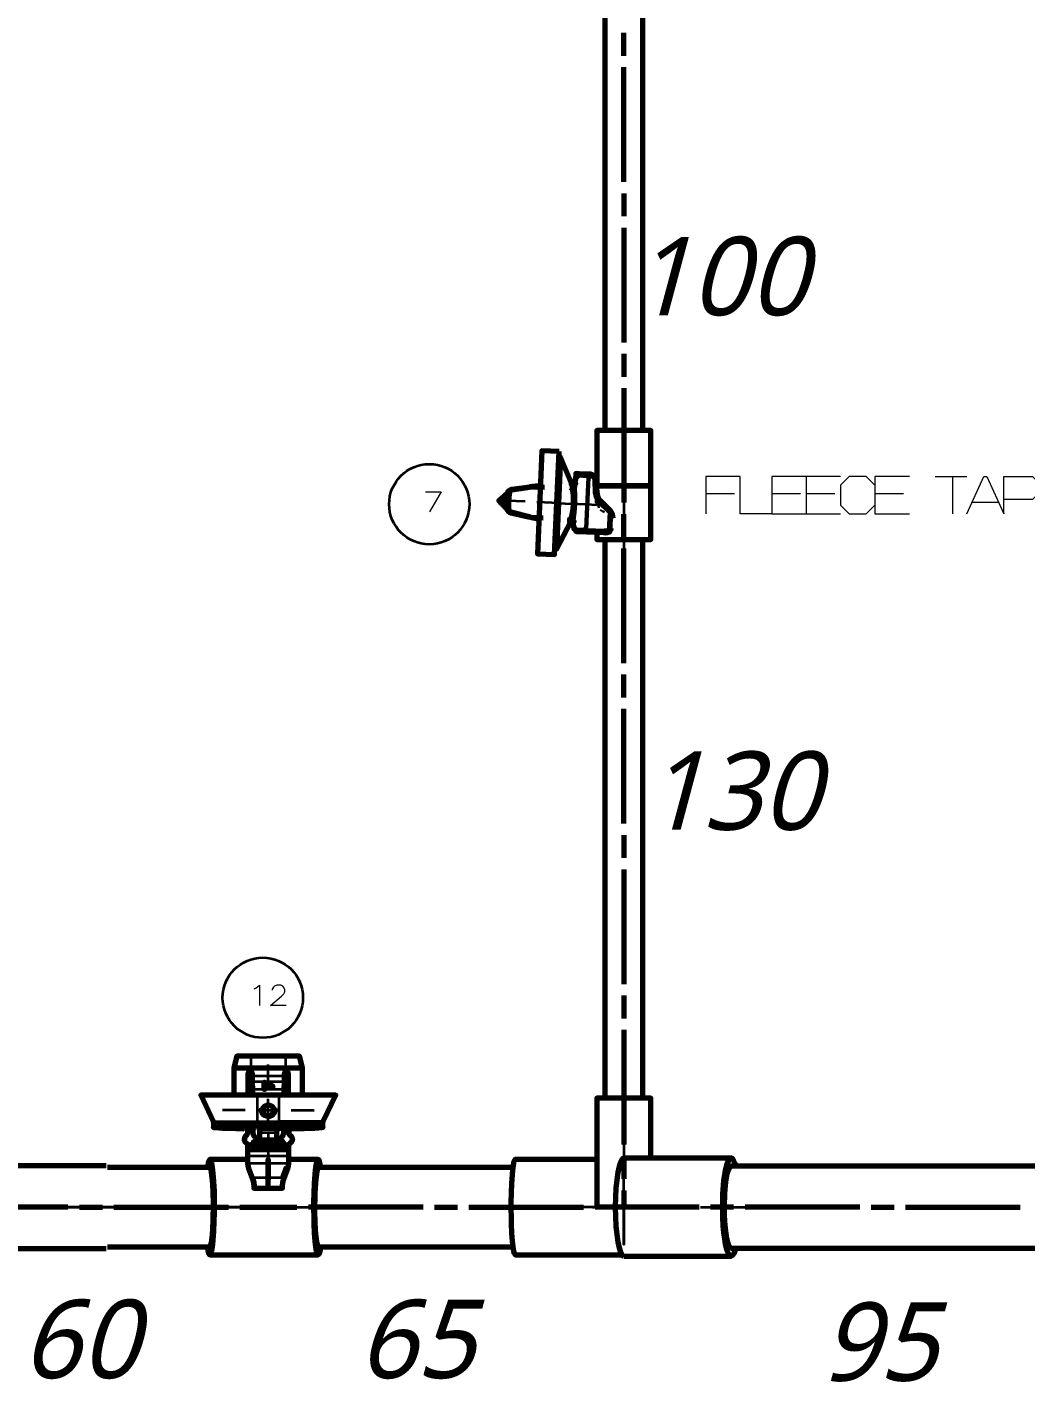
# Model space of a CAD drawing. Header units: millimetres. Extents: x 0 to 174, y 0 to 33.
# Drawn here: x 41.042 to 44.47, y 8.319 to 12.972 of the extents above; entities that cross this region are included whole.
import ezdxf

# ---------------------------------------------------------------- set-up
doc = ezdxf.new("R2010")
doc.units = ezdxf.units.MM
doc.layers.add('PDF_Geomertry', color=7, linetype='Continuous', true_color=0x405f80)
doc.layers.add('PDF_Text', color=7, linetype='Continuous')
doc.styles.add('PDF Lucida Handwriting Italic', font='')
doc.styles.get('PDF Lucida Handwriting Italic').set_extended_font_data('Lucida Handwriting', italic=True)

msp = doc.modelspace()

# ---------------------------------------------------------------- linework, layer by layer
at = {"layer": 'PDF_Geomertry', "lineweight": 70}
for points in [[(43.0247, 13.3267), (43.0247, 11.5865)], [(43.1547, 11.5865), (43.1547, 13.3267)], [(42.9972, 11.2367), (42.9972, 11.2125), (43.1822, 11.2125), (43.1822, 11.3961), (43.1822, 11.5865), (42.9972, 11.5865), (42.9972, 11.3961), (42.9972, 11.3942)], [(42.8724, 11.4951), (42.8654, 11.3369), (42.8585, 11.1786)], [(42.9114, 11.4026), (42.8724, 11.4951), (42.8667, 11.4954)], [(42.9257, 11.43), (42.9281, 11.4289), (42.9303, 11.4282), (42.9308, 11.4318), (42.9328, 11.4361), (42.9346, 11.4375), (42.9356, 11.4376), (42.9322, 11.4372), (42.9293, 11.4356), (42.9269, 11.4332), (42.9257, 11.43), (42.9204, 11.4061), (42.9186, 11.4031), (42.9153, 11.4017), (42.9117, 11.4025), (42.9093, 11.4051), (42.909, 11.4025), (42.9115, 11.3999), (42.9154, 11.3993), (42.9188, 11.4011), (42.9201, 11.4044), (42.9196, 11.3903), (42.9207, 11.3629), (42.9208, 11.3344), (42.9183, 11.3063), (42.9147, 11.2789), (42.9144, 11.2742), (42.9193, 11.274), (42.9179, 11.2737), (42.9146, 11.2725), (42.9129, 11.2756), (42.9099, 11.2769), (42.9062, 11.2765), (42.9036, 11.274), (42.9047, 11.2664), (42.9047, 11.266)], [(42.9097, 11.4068), (42.9093, 11.4051)], [(42.9201, 11.406), (42.9208, 11.4078)], [(42.9203, 11.4062), (42.9201, 11.4061)], [(42.9201, 11.4053), (42.9203, 11.4061), (42.9203, 11.4061), (42.9203, 11.4061), (42.9201, 11.4062)], [(42.9996, 11.3399), (42.9992, 11.3478), (42.9989, 11.3556), (42.9986, 11.3633), (42.9983, 11.3671), (42.9983, 11.3681), (42.9982, 11.3708), (42.9962, 11.4172), (42.9935, 11.4264), (42.9867, 11.4331), (42.9776, 11.4358), (42.9712, 11.4361), (42.9356, 11.4376), (42.9257, 11.4381), (42.9254, 11.43)], [(42.6878, 11.3176), (42.6797, 11.3261), (42.6763, 11.3299), (42.6728, 11.3335), (42.6694, 11.3369), (42.6667, 11.3399), (42.661, 11.3458), (42.6672, 11.3513), (42.6686, 11.3525), (42.6814, 11.3639), (42.6901, 11.3717)], [(42.6885, 11.3513), (42.68, 11.3515), (42.6749, 11.3529), (42.6707, 11.3528), (42.6675, 11.3515), (42.6672, 11.3513)], [(42.6872, 11.3232), (42.6875, 11.3196), (42.6886, 11.316), (42.6907, 11.3125), (42.6935, 11.3096), (42.6968, 11.3072), (42.7004, 11.3057), (42.7001, 11.3044), (42.7001, 11.3042), (42.7003, 11.304), (42.7003, 11.3039), (42.7003, 11.3039), (42.694, 11.3075), (42.6907, 11.3113), (42.6879, 11.3171), (42.6872, 11.3232), (42.6875, 11.3306), (42.6879, 11.3386), (42.6883, 11.3401), (42.6899, 11.3431), (42.6901, 11.3443), (42.6901, 11.3449), (42.69, 11.3461), (42.6888, 11.3492), (42.6885, 11.3507), (42.6886, 11.3549), (42.6888, 11.3589), (42.6892, 11.3663), (42.6903, 11.3715), (42.6935, 11.3765), (42.6969, 11.3794), (42.7038, 11.3824), (42.7036, 11.3838), (42.7038, 11.3842), (42.7038, 11.3842), (42.7038, 11.3843), (42.706, 11.3846), (42.7676, 11.3926)], [(42.6903, 11.3721), (42.6892, 11.3663), (42.6897, 11.3704), (42.6914, 11.3744), (42.6936, 11.3779), (42.6967, 11.3807), (42.7001, 11.3829), (42.7038, 11.3842)], [(42.7053, 11.3828), (42.7038, 11.3824)], [(42.706, 11.3846), (42.7058, 11.3846), (42.7057, 11.3843), (42.7054, 11.384), (42.7053, 11.3828), (42.774, 11.3932)], [(42.7985, 11.3968), (42.7771, 11.3939), (42.7676, 11.3926), (42.774, 11.3932), (42.7957, 11.3928), (42.8175, 11.3922)], [(42.9196, 11.3903), (42.9192, 11.3889), (42.9182, 11.3876), (42.9149, 11.3864), (42.911, 11.3868), (42.9094, 11.3878), (42.9083, 11.389)], [(43.0529, 11.2849), (43.0525, 11.2917), (43.051, 11.2985), (43.0483, 11.3049), (43.0446, 11.3106), (43.0446, 11.3104), (43.0446, 11.3103), (43.0444, 11.31), (43.0444, 11.3083), (43.0443, 11.3053), (43.0433, 11.2853), (43.0443, 11.3053), (43.0444, 11.3083), (43.0444, 11.31), (43.0446, 11.3103), (43.0446, 11.3104), (43.0446, 11.3106), (43.0411, 11.3143), (43.01, 11.3447), (43.0051, 11.3503), (43.0015, 11.3567), (42.9993, 11.3636), (42.9982, 11.3708), (42.9994, 11.36), (43.0008, 11.3529), (43.0046, 11.3392), (43.0026, 11.3392), (43, 11.3394), (42.9997, 11.3396), (42.9996, 11.3397), (42.9996, 11.3397), (42.9996, 11.3397)], [(42.6879, 11.3382), (42.6794, 11.3385), (42.6742, 11.3376), (42.6701, 11.3381), (42.6669, 11.3396), (42.6667, 11.3399)], [(42.6794, 11.3385), (42.6769, 11.3394), (42.6751, 11.3418), (42.6746, 11.345)], [(42.9208, 11.3344), (42.9119, 11.3349)], [(43, 11.329), (43.0058, 11.3293)], [(43.0156, 11.3068), (43.0158, 11.3072), (43.0178, 11.3122)], [(42.7694, 11.2889), (42.7018, 11.3053), (42.7019, 11.304), (42.7021, 11.3036), (42.7024, 11.3033), (42.7024, 11.3033), (42.7003, 11.3039)], [(42.7018, 11.3053), (42.7004, 11.3057)], [(42.7024, 11.3033), (42.7329, 11.2965), (42.7631, 11.2899), (42.7694, 11.2889), (42.7911, 11.2874), (42.8128, 11.286)], [(42.7724, 11.2878), (42.7903, 11.2839), (42.7935, 11.2831)], [(42.8528, 11.1789), (42.8585, 11.1786), (42.9093, 11.2746)], [(42.9147, 11.2789), (42.9143, 11.2806), (42.9117, 11.2829), (42.909, 11.2835), (42.9067, 11.2832), (42.9038, 11.2812), (42.9035, 11.2767), (42.9062, 11.2788), (42.9101, 11.279), (42.9133, 11.2772), (42.9142, 11.2758), (42.9144, 11.2742), (42.9146, 11.2725), (42.9178, 11.2482), (42.9178, 11.2482), (42.9178, 11.2483), (42.9178, 11.2483), (42.9181, 11.2485), (42.9206, 11.2493), (42.9225, 11.2497), (42.9226, 11.2464), (42.9243, 11.2417), (42.9269, 11.2397), (42.9626, 11.2382), (43.0215, 11.2356), (43.0274, 11.2354), (43.035, 11.2358), (43.0349, 11.2371), (43.0336, 11.2454)], [(42.9151, 11.2657), (42.9151, 11.2658), (42.9151, 11.2667), (42.9143, 11.2735)], [(42.9157, 11.264), (42.9151, 11.2658)], [(43.0275, 11.2361), (43.0215, 11.2356)], [(43.0344, 11.24), (43.0311, 11.2375), (43.0275, 11.2361), (43.0264, 11.2364), (43.0253, 11.2361)], [(43.0274, 11.2354), (43.0275, 11.2361), (43.0278, 11.245)], [(43.0412, 11.2444), (43.0412, 11.2425)], [(43.0476, 11.2378), (43.0415, 11.2465), (43.0508, 11.2415), (43.051, 11.2414)], [(43.0247, 11.2125), (43.0247, 9.2933)], [(43.1547, 9.2933), (43.1547, 11.2125)], [(41.9875, 9.3032), (41.9875, 9.3978), (41.9769, 9.4371), (41.9285, 9.4371), (41.8103, 9.4371), (41.7618, 9.4371), (41.7513, 9.3978), (41.7513, 9.3032)], [(41.7513, 9.3978), (41.8103, 9.3978), (41.9285, 9.3978), (41.9875, 9.3978)], [(41.8007, 9.3032), (41.8008, 9.379), (41.8015, 9.3813), (41.8032, 9.3826), (41.8047, 9.3831), (41.8074, 9.3831), (41.8099, 9.3831), (41.8103, 9.3831), (41.8117, 9.3826), (41.8128, 9.3817), (41.8136, 9.3806), (41.8139, 9.379), (41.8139, 9.369), (41.8139, 9.3589), (41.8142, 9.3494), (41.815, 9.3228), (41.8151, 9.3157), (41.8153, 9.3081), (41.8153, 9.3047), (41.9235, 9.3047), (41.9235, 9.3081), (41.9236, 9.3157), (41.9238, 9.3228), (41.9246, 9.3494), (41.9249, 9.3589), (41.9249, 9.369), (41.9249, 9.379), (41.926, 9.3817), (41.9271, 9.3826), (41.9285, 9.3831), (41.9289, 9.3831), (41.9314, 9.3831), (41.934, 9.3831), (41.9362, 9.3824), (41.9376, 9.3806), (41.9379, 9.379), (41.9381, 9.3032)], [(41.8128, 9.3032), (41.8128, 9.3781), (41.8125, 9.3796), (41.8121, 9.3801), (41.8117, 9.3808), (41.811, 9.3813), (41.8104, 9.3817), (41.8089, 9.3819), (41.8058, 9.3819), (41.805, 9.3819), (41.8043, 9.3817), (41.8036, 9.3813), (41.8031, 9.3808), (41.8025, 9.3801), (41.8019, 9.3788), (41.8018, 9.3781), (41.8018, 9.3032)], [(41.9369, 9.3032), (41.9369, 9.3781), (41.9365, 9.3796), (41.9362, 9.3801), (41.9357, 9.3808), (41.9351, 9.3813), (41.9344, 9.3817), (41.9329, 9.3819), (41.9299, 9.3819), (41.9292, 9.3819), (41.9283, 9.3817), (41.9278, 9.3813), (41.9271, 9.3808), (41.9267, 9.3801), (41.9261, 9.3788), (41.926, 9.3781), (41.926, 9.3032)], [(41.8546, 9.3472), (41.8544, 9.3474), (41.8539, 9.3244)], [(41.854, 9.3246), (41.8539, 9.3244), (41.8585, 9.3244)], [(41.8578, 9.3472), (41.8546, 9.3472), (41.854, 9.3246), (41.8583, 9.3246)], [(41.8844, 9.3351), (41.8578, 9.3472), (41.8578, 9.3474), (41.8544, 9.3474)], [(41.8846, 9.3351), (41.8578, 9.3474)], [(41.8847, 9.3304), (41.8579, 9.3432), (41.8579, 9.3433), (41.8846, 9.3306), (41.8847, 9.3304), (41.8846, 9.3351), (41.8844, 9.3351), (41.8846, 9.3306)], [(41.8579, 9.3432), (41.8585, 9.3244), (41.8583, 9.3246), (41.8579, 9.3433)], [(42.0572, 9.1931), (42.0572, 9.2092), (42.0582, 9.2135), (42.1015, 9.3032), (41.9072, 9.3032), (41.8315, 9.3032), (41.6374, 9.3032), (41.6806, 9.2135), (41.6815, 9.2092), (41.6815, 9.1931)], [(41.8153, 9.3047), (41.8149, 9.3032)], [(41.924, 9.3032), (41.9235, 9.3047)], [(43.1822, 9.0874), (43.1822, 9.2933), (42.9972, 9.2933), (42.9972, 8.9193)], [(41.8462, 9.2585), (41.8462, 9.2489), (41.8501, 9.24), (41.8572, 9.2335), (41.8664, 9.2303), (41.876, 9.2311), (41.8844, 9.2356), (41.8904, 9.2431), (41.8929, 9.2524), (41.8925, 9.2585)], [(41.7851, 9.1881), (41.759, 9.1885), (41.7014, 9.1906), (41.684, 9.1921), (41.6819, 9.1928), (41.6817, 9.1929), (41.6815, 9.1931), (41.6815, 9.1931), (41.6815, 9.1931), (41.6815, 9.1932), (41.6817, 9.1932), (41.6817, 9.1933), (41.6819, 9.1935), (41.6831, 9.1938), (41.6976, 9.1954), (41.7265, 9.1968), (41.7747, 9.1979), (41.8315, 9.1983), (41.9072, 9.1983), (41.981, 9.1976), (42.0379, 9.1957), (42.0547, 9.194), (42.0569, 9.1935), (42.0571, 9.1932), (42.0572, 9.1932), (42.0572, 9.1931), (42.0572, 9.1931), (42.0572, 9.1931), (42.0571, 9.1929), (42.0571, 9.1929), (42.0568, 9.1928), (42.0518, 9.1917), (42.035, 9.1904), (41.9967, 9.1889), (41.9454, 9.1881)], [(41.7879, 9.1885), (41.7214, 9.1901), (41.6978, 9.1919), (41.6944, 9.1926), (41.6937, 9.1929), (41.6937, 9.1929), (41.6937, 9.1931), (41.6937, 9.1931), (41.6937, 9.1931), (41.6937, 9.1932), (41.6937, 9.1932), (41.6939, 9.1933), (41.6943, 9.1935), (41.706, 9.1951), (41.7318, 9.1964), (41.7774, 9.1975), (41.8315, 9.1979), (41.7772, 9.1975), (41.7318, 9.1964), (41.706, 9.1951), (41.6943, 9.1935), (41.6939, 9.1933), (41.6937, 9.1932), (41.6937, 9.1932), (41.6937, 9.1931), (41.6937, 9.1931), (41.6937, 9.1931), (41.6937, 9.1929), (41.694, 9.1928), (41.6963, 9.1922), (41.7139, 9.1906), (41.7732, 9.1888), (41.7843, 9.1886)], [(41.7983, 9.1906), (41.7983, 9.1725), (41.7953, 9.1672), (41.7886, 9.1606), (41.7865, 9.1514), (41.7899, 9.1425), (41.7953, 9.1378), (41.7979, 9.135), (41.7983, 9.1326), (41.7983, 9.1199), (41.7983, 9.1118), (41.7983, 9.0917), (41.7983, 9.0735), (41.7986, 9.0682), (41.7997, 9.0607), (41.8018, 9.0533), (41.8154, 9.0163), (41.8167, 9.0128), (41.8193, 9.0029), (41.8201, 8.9926), (41.8201, 8.9843), (41.8215, 8.9843), (41.8251, 8.9843), (41.9136, 8.9843), (41.9172, 8.9843), (41.9181, 8.9843), (41.9182, 8.9843), (41.9185, 8.9843), (41.9186, 8.9843), (41.9186, 8.9843), (41.9186, 8.9926), (41.9194, 9.0029), (41.9222, 9.0128), (41.9233, 9.0163), (41.9369, 9.0533), (41.939, 9.0607), (41.9403, 9.0682), (41.9404, 9.0735), (41.9404, 9.0917), (41.9404, 9.1118), (41.9404, 9.1199), (41.9404, 9.1326), (41.941, 9.135)], [(41.8032, 9.1969), (41.7956, 9.1968), (41.7932, 9.1967), (41.7924, 9.1965)], [(41.7939, 9.1911), (41.7942, 9.1911), (41.7967, 9.1896), (41.7983, 9.1861), (41.7983, 9.1856)], [(41.9157, 9.1969), (41.9179, 9.1964), (41.9197, 9.195), (41.9211, 9.1932), (41.9215, 9.191), (41.9215, 9.1908), (41.9215, 9.1908), (41.9215, 9.1714), (41.9204, 9.1679), (41.9157, 9.1611), (41.9111, 9.1547), (41.9106, 9.1536), (41.9097, 9.1501), (41.9097, 9.1467), (41.9157, 9.1467), (41.9167, 9.1467), (41.9215, 9.1408), (41.9215, 9.1369), (41.9215, 9.129), (41.9215, 9.1283), (41.9211, 9.1264), (41.9192, 9.1226), (41.9153, 9.1199), (41.9117, 9.1192), (41.8271, 9.1192), (41.8235, 9.1199), (41.8214, 9.121), (41.8183, 9.1244), (41.8172, 9.1283), (41.8172, 9.129), (41.8172, 9.1369), (41.8172, 9.1408), (41.8174, 9.1419), (41.8231, 9.1467), (41.829, 9.1467), (41.829, 9.1501), (41.8282, 9.1536), (41.8276, 9.1547), (41.8231, 9.1611), (41.8183, 9.1679), (41.8172, 9.1714), (41.8172, 9.1908), (41.8172, 9.1908), (41.8172, 9.191), (41.8178, 9.1933), (41.819, 9.1951), (41.821, 9.1964), (41.8231, 9.1969)], [(41.8231, 9.1907), (41.821, 9.1903), (41.819, 9.1892), (41.8178, 9.1875), (41.8172, 9.185)], [(41.8388, 9.1879), (41.8315, 9.1879)], [(41.8992, 9.1456), (41.8993, 9.1467), (41.8993, 9.1533), (41.8993, 9.174), (41.8993, 9.1847), (41.8993, 9.1874), (41.9003, 9.1922), (41.9017, 9.1943), (41.9033, 9.1956), (41.9042, 9.1958), (41.9051, 9.196), (41.8336, 9.196), (41.8364, 9.195), (41.8381, 9.1932), (41.8392, 9.1904), (41.8396, 9.1874), (41.8396, 9.1847), (41.8396, 9.174), (41.8396, 9.1533), (41.8396, 9.1467), (41.8396, 9.1456)], [(41.8394, 9.1857), (41.8388, 9.1878), (41.8375, 9.1893), (41.8357, 9.1903), (41.8336, 9.1907)], [(41.9051, 9.1907), (41.9031, 9.1903), (41.9013, 9.1893), (41.8993, 9.1857)], [(41.9072, 9.1879), (41.9, 9.1879)], [(41.9215, 9.185), (41.9211, 9.1871), (41.92, 9.1889), (41.9182, 9.1901), (41.9157, 9.1907)], [(41.9404, 9.1856), (41.9418, 9.1892), (41.9443, 9.191), (41.9446, 9.1911)], [(41.9404, 9.1906), (41.9404, 9.1725), (41.9435, 9.1672), (41.9489, 9.1626), (41.9522, 9.1538), (41.9501, 9.1444), (41.9435, 9.1378), (41.9408, 9.135)], [(41.8297, 9.1457), (41.8315, 9.1349), (41.9072, 9.1349), (41.9092, 9.1457)], [(41.9418, 9.1364), (41.9435, 9.1378), (41.9435, 9.1378)], [(41.7983, 9.0828), (41.6688, 9.0828), (41.6708, 9.0813), (41.6726, 9.0774), (41.6747, 9.0699), (41.6774, 9.055), (41.6796, 9.0351), (41.6817, 9.0071), (41.6832, 8.9749), (41.6839, 8.9019), (41.6819, 8.8368), (41.6783, 8.7922), (41.6746, 8.7683), (41.6717, 8.7586), (41.6703, 8.7565), (41.6697, 8.756), (41.669, 8.7558), (41.6688, 8.7557), (41.6685, 8.7558), (41.6682, 8.7558), (41.6675, 8.7564), (41.6668, 8.7571), (41.665, 8.7607), (41.6626, 8.7699), (41.6603, 8.7833)], [(41.6688, 9.0828), (41.6685, 9.0828), (41.6679, 9.0825), (41.6672, 9.0819), (41.666, 9.0799), (41.6629, 9.07), (41.6603, 9.0551)], [(42.0496, 8.7833), (42.0469, 8.7682), (42.044, 8.7585), (42.0426, 8.7565), (42.0421, 8.756), (42.0414, 8.7558), (42.0411, 8.7557), (42.0408, 8.7558), (42.0406, 8.7558), (42.0399, 8.7564), (42.0392, 8.7572), (42.0374, 8.7608), (42.0353, 8.7682), (42.0328, 8.7828), (42.0306, 8.8024), (42.0283, 8.8301), (42.0269, 8.8622), (42.026, 8.9351), (42.0279, 9.0007), (42.0315, 9.0457), (42.0353, 9.0699), (42.0383, 9.0799), (42.0396, 9.0819), (42.0403, 9.0825), (42.0408, 9.0828), (42.0411, 9.0828), (41.9404, 9.0828)], [(42.0496, 9.0551), (42.0456, 9.0757), (42.0438, 9.0804), (42.0425, 9.0822), (42.0411, 9.0828)], [(42.9972, 9.0828), (42.7174, 9.0828), (42.7171, 9.0828), (42.7164, 9.0825), (42.7158, 9.0819), (42.7144, 9.0799), (42.7114, 9.0699), (42.7076, 9.0457), (42.7042, 9.0007), (42.7022, 8.9351), (42.7031, 8.8622), (42.7046, 8.8301), (42.7067, 8.8024), (42.7089, 8.7828), (42.7115, 8.7682), (42.7136, 8.7608), (42.7153, 8.7572), (42.7174, 8.7557), (43.0829, 8.7557)], [(43.474, 8.7786), (43.4724, 8.7726), (43.4671, 8.7594), (43.4626, 8.7531), (43.4604, 8.7517), (43.4585, 8.7511), (43.4574, 8.7511), (43.4564, 8.7514), (43.454, 8.7528), (43.4515, 8.7556), (43.4488, 8.7601), (43.4454, 8.7681), (43.4422, 8.7783), (43.4389, 8.7931), (43.436, 8.8104), (43.4333, 8.8321), (43.4313, 8.8558), (43.4299, 8.8822), (43.4292, 8.9096), (43.4301, 8.9635), (43.4337, 9.01), (43.4388, 9.0446), (43.4443, 9.0671), (43.4494, 9.0797), (43.4539, 9.0857), (43.4561, 9.0869), (43.4582, 9.0874), (43.0897, 9.0874)], [(43.474, 9.0599), (43.471, 9.0701), (43.4676, 9.0782), (43.4649, 9.0829), (43.4624, 9.0857), (43.4603, 9.0869), (43.4582, 9.0874)], [(41.3135, 9.0611), (40.6518, 9.0611), (40.6531, 9.0604), (40.6544, 9.0581), (40.6567, 9.0507), (40.6589, 9.0389), (40.6611, 9.0189), (40.6631, 8.9939), (40.6643, 8.9626), (40.665, 8.9288), (40.6639, 8.8639), (40.6608, 8.8167), (40.6574, 8.791), (40.6544, 8.7804), (40.6532, 8.7782), (40.6526, 8.7776), (40.6521, 8.7775), (40.6518, 8.7774), (41.3135, 8.7774)], [(41.3172, 8.7833), (41.6688, 8.7833), (41.669, 8.7833), (41.6696, 8.7836), (41.6703, 8.7842), (41.6715, 8.7864), (41.6743, 8.7971), (41.6778, 8.8233), (41.6807, 8.8711), (41.6814, 8.9354), (41.6807, 8.9682), (41.6792, 8.9978), (41.6772, 9.0206), (41.6749, 9.0383), (41.6729, 9.0479), (41.6707, 9.0536), (41.6688, 9.0553), (41.3172, 9.0553)], [(41.9322, 9.0567), (41.9188, 9.0196)], [(42.0411, 9.0553), (42.0408, 9.0551), (42.0403, 9.0549), (42.0397, 9.0543), (42.0385, 9.0521), (42.0356, 9.0414), (42.0322, 9.015), (42.0293, 8.9672), (42.0286, 8.9028), (42.0293, 8.87), (42.0308, 8.8404), (42.0328, 8.8176), (42.0351, 8.8), (42.0371, 8.7906), (42.0393, 8.7849), (42.0411, 8.7833)], [(42.7089, 9.0553), (42.0412, 9.0553)], [(44.6569, 9.0599), (43.4582, 9.0599), (43.4572, 9.0597), (43.4553, 9.0589), (43.4532, 9.0569), (43.4489, 9.0493), (43.444, 9.0335), (43.4392, 9.0065), (43.4353, 8.9674), (43.4339, 8.9192), (43.4343, 8.8939), (43.4354, 8.8696), (43.4372, 8.8475), (43.4397, 8.8276), (43.4425, 8.8119), (43.4456, 8.799), (43.4485, 8.7904), (43.4514, 8.7842), (43.4539, 8.7808), (43.456, 8.7792), (43.4582, 8.7786), (44.6569, 8.7786)], [(41.6688, 8.7557), (41.8694, 8.7557), (42.0411, 8.7557)], [(42.0412, 8.7833), (42.7089, 8.7833)], [(43.0897, 8.7511), (43.4582, 8.7511)]]:
    msp.add_lwpolyline(points, dxfattribs=at)
at = {"layer": 'PDF_Geomertry', "color": 3, "lineweight": 70}
for points in [[(43.0897, 12.8732), (43.0897, 12.9519)], [(43.0897, 12.4401), (43.0897, 12.8338)], [(43.0897, 12.4007), (43.0897, 12.3219)], [(43.0897, 12.2826), (43.0897, 11.8889)], [(43.0897, 11.8496), (43.0897, 11.7708)], [(43.0897, 11.7314), (43.0897, 11.3961), (43.0897, 11.3388)], [(43.0897, 11.2207), (43.0897, 11.2994)], [(43.0897, 10.7876), (43.0897, 11.1813)], [(43.0897, 10.6694), (43.0897, 10.7482)], [(43.0897, 10.2364), (43.0897, 10.6301)], [(43.0897, 10.1971), (43.0897, 10.1183)], [(43.0897, 10.0789), (43.0897, 9.6853)], [(43.0897, 9.6458), (43.0897, 9.5671)], [(43.0897, 9.5278), (43.0897, 9.134)], [(41.8694, 8.9843), (41.8694, 9.0828), (41.8694, 9.0132)], [(43.0897, 9.0947), (43.0897, 9.016)], [(43.0897, 8.9765), (43.0897, 8.9193), (42.9914, 8.9193)], [(41.1818, 8.9193), (40.7881, 8.9193)], [(41.2212, 8.9193), (41.2999, 8.9193)], [(41.3393, 8.9193), (41.7331, 8.9193)], [(41.7724, 8.9193), (41.8694, 8.9193), (41.889, 8.9193), (41.9678, 8.9193)], [(42.4008, 8.9193), (42.0071, 8.9193)], [(42.4401, 8.9193), (42.5189, 8.9193)], [(42.5583, 8.9193), (42.9519, 8.9193)], [(43.3485, 8.9193), (43.0897, 8.9193)], [(43.4667, 8.9193), (43.3879, 8.9193)], [(43.8997, 8.9193), (43.506, 8.9193)], [(43.939, 8.9193), (44.0178, 8.9193)], [(44.0572, 8.9193), (44.4508, 8.9193)]]:
    msp.add_lwpolyline(points, dxfattribs=at)
at = {"layer": 'PDF_Geomertry', "color": 18, "lineweight": 35, "true_color": 0x260000}
for points in [[(43.0897, 12.8732), (43.0897, 12.9519)], [(43.0897, 12.4401), (43.0897, 12.8338)], [(43.0897, 12.4007), (43.0897, 12.3219)], [(43.0897, 12.2826), (43.0897, 11.8889)], [(43.0897, 11.8496), (43.0897, 11.7708)], [(43.0897, 11.7314), (43.0897, 11.3378)], [(43.0897, 11.5701), (43.0897, 11.7146)], [(43.0897, 11.5307), (43.0897, 11.4519)], [(43.0897, 11.3831), (43.0897, 11.524), (43.0897, 11.3388)], [(43.0897, 11.4126), (43.0897, 11.2682), (43.0897, 11.2983)], [(42.7515, 11.3419), (42.6575, 11.346)], [(42.8696, 11.3367), (42.791, 11.3401)], [(42.9089, 11.335), (43.0031, 11.3308)], [(43.0897, 11.3438), (43.0897, 11.265)], [(43.0897, 11.2207), (43.0897, 11.2994)], [(43.0897, 11.2256), (43.0897, 11.0846)], [(43.0897, 10.7876), (43.0897, 11.1813)], [(43.0897, 10.6694), (43.0897, 10.7482)], [(43.0897, 10.2364), (43.0897, 10.6301)], [(43.0897, 10.1971), (43.0897, 10.1183)], [(43.0897, 10.0789), (43.0897, 9.6853)], [(43.0897, 9.6458), (43.0897, 9.5671)], [(43.0897, 9.5278), (43.0897, 9.134)], [(41.8694, 9.3308), (41.8694, 9.4094)], [(43.0897, 9.185), (43.0897, 9.4213)], [(41.8694, 9.2126), (41.8694, 9.2914)], [(41.7907, 9.2521), (41.7119, 9.2521)], [(41.83, 9.2521), (41.9087, 9.2521)], [(41.9481, 9.2521), (42.0268, 9.2521)], [(41.8694, 9.1733), (41.8694, 9.0946)], [(43.0897, 9.1457), (43.0897, 9.0669)], [(43.0897, 9.0947), (43.0897, 9.016)], [(43.0897, 8.9765), (43.0897, 8.7913), (43.0897, 9.0275)], [(41.0614, 8.9193), (41.4676, 8.9193)], [(41.5126, 8.9193), (41.1606, 8.9193)], [(41.6903, 8.9193), (41.5107, 8.9193)], [(41.5521, 8.9193), (41.6308, 8.9193)], [(41.6701, 8.9193), (42.0224, 8.9193)], [(41.8765, 8.9193), (41.7114, 8.9193)], [(41.8496, 8.9193), (41.7164, 8.9193)], [(41.7297, 8.9193), (41.8085, 8.9193)], [(41.8478, 8.9193), (42.0275, 8.9193)], [(41.9678, 8.9193), (41.889, 8.9193)], [(41.9158, 8.9193), (41.9946, 8.9193)], [(42.4008, 8.9193), (42.0071, 8.9193)], [(42.034, 8.9193), (42.1992, 8.9193)], [(42.4401, 8.9193), (42.5189, 8.9193)], [(42.5583, 8.9193), (42.9519, 8.9193)], [(42.8249, 8.9193), (42.5593, 8.9193)], [(42.8642, 8.9193), (42.9429, 8.9193)], [(43.1951, 8.9193), (42.906, 8.9193)], [(42.9154, 8.9193), (42.9151, 8.9193)], [(43.3485, 8.9193), (42.9549, 8.9193)], [(42.9822, 8.9193), (43.2478, 8.9193)], [(42.9914, 8.9193), (43.0701, 8.9193)], [(43.1094, 8.9193), (43.2426, 8.9193)], [(43.2346, 8.9193), (43.3133, 8.9193)], [(43.3526, 8.9193), (43.6419, 8.9193)], [(43.4667, 8.9193), (43.3879, 8.9193)], [(43.8997, 8.9193), (43.506, 8.9193)], [(43.939, 8.9193), (44.0178, 8.9193)], [(44.0572, 8.9193), (44.4508, 8.9193)]]:
    msp.add_lwpolyline(points, dxfattribs=at)
at = {"layer": 'PDF_Geomertry', "lineweight": 70}
for points in [[(42.8675, 11.5142), (42.8085, 11.5167), (42.7931, 11.1628), (42.8519, 11.1601)], [(42.9203, 11.4061), (42.9203, 11.406), (42.9203, 11.406), (42.9204, 11.4058), (42.9215, 11.4053), (42.925, 11.4042), (42.9214, 11.4043), (42.9201, 11.4044)], [(42.966, 11.4265), (42.9661, 11.4282), (42.9678, 11.4333), (42.9693, 11.4354), (42.9703, 11.436), (42.9712, 11.4361), (42.9712, 11.4353), (42.9708, 11.4264)], [(42.9972, 11.3961), (43.1822, 11.3961)], [(43.0433, 11.2853), (43.0421, 11.261), (43.0414, 11.2465), (43.041, 11.2367), (43.0414, 11.2465), (43.0421, 11.261)], [(42.9631, 11.2479), (42.9626, 11.2382), (42.9617, 11.2385), (42.96, 11.24), (42.9583, 11.2444), (42.9582, 11.2481)], [(41.9072, 9.1979), (41.8315, 9.1979)], [(41.8315, 9.1883), (41.8385, 9.1883)], [(41.9003, 9.1883), (41.9072, 9.1883)], [(41.9072, 9.1979), (41.9636, 9.1975), (42.024, 9.1957), (42.0424, 9.194), (42.0447, 9.1935), (42.045, 9.1933), (42.045, 9.1932), (42.045, 9.1932), (42.045, 9.1931), (42.045, 9.1931), (42.045, 9.1931), (42.045, 9.1929), (42.0449, 9.1928), (42.044, 9.1925), (42.0417, 9.1921), (42.0281, 9.1908), (41.9929, 9.1893), (41.9444, 9.1885), (41.9929, 9.1893), (42.0279, 9.1908), (42.0417, 9.1921), (42.044, 9.1925), (42.0449, 9.1928), (42.045, 9.1929), (42.045, 9.1931), (42.045, 9.1931), (42.045, 9.1931), (42.045, 9.1932), (42.045, 9.1932), (42.045, 9.1933), (42.0447, 9.1935), (42.0424, 9.194), (42.0242, 9.1957), (41.9638, 9.1975)], [(41.9186, 9.1261), (41.9185, 9.125), (41.9126, 9.1201), (41.8261, 9.1201), (41.825, 9.1203), (41.8201, 9.1261), (41.8201, 9.1408), (41.8251, 9.1457), (41.8297, 9.1457), (41.9092, 9.1457), (41.9136, 9.1457), (41.9186, 9.1408)]]:
    msp.add_lwpolyline(points, close=True, dxfattribs=at)
at = {"layer": 'PDF_Geomertry', "lineweight": 35}
for points in [[(42.909, 11.4025), (42.9083, 11.389), (42.9111, 11.3614), (42.9119, 11.3482), (42.9119, 11.3349)], [(42.9776, 11.4358), (42.9776, 11.4344), (42.9772, 11.4261), (42.9708, 11.4264), (42.9631, 11.2479), (43.0219, 11.2453), (43.0215, 11.2356)], [(42.9865, 11.4168), (42.9863, 11.4186), (42.9857, 11.4203), (42.9847, 11.4221), (42.9838, 11.4232), (42.9821, 11.4246), (42.9807, 11.4253), (42.9787, 11.4258), (42.9772, 11.4261)], [(42.9982, 11.3708), (42.9979, 11.3708), (42.9975, 11.3708), (42.9954, 11.3707), (42.9885, 11.3704), (42.9865, 11.4168), (42.9954, 11.4172), (42.9962, 11.4172)], [(42.6749, 11.3529), (42.6875, 11.3571), (42.6814, 11.3639)], [(42.6888, 11.3582), (42.6875, 11.3571), (42.6888, 11.3571)], [(42.7004, 11.3057), (42.6999, 11.3303), (42.7011, 11.3581), (42.7038, 11.3824)], [(42.7771, 11.3939), (42.8031, 11.3928)], [(42.7985, 11.3968), (42.8032, 11.3965)], [(42.9885, 11.3704), (42.9906, 11.3583), (42.9956, 11.3472), (43.0032, 11.3378)], [(42.6901, 11.3443), (42.6746, 11.345), (42.6706, 11.3438), (42.6669, 11.3396)], [(42.6901, 11.3449), (42.6747, 11.3456), (42.6707, 11.3471), (42.6689, 11.349), (42.6675, 11.3515)], [(42.6797, 11.3261), (42.6807, 11.3269), (42.6864, 11.3324), (42.6742, 11.3376)], [(42.6747, 11.3456), (42.6756, 11.3486), (42.6774, 11.3508), (42.68, 11.3515)], [(42.6876, 11.3311), (42.6864, 11.3324), (42.6876, 11.3324)], [(42.8597, 11.3371), (42.8654, 11.3369), (42.9119, 11.3349), (42.9101, 11.3163), (42.9068, 11.2979), (42.9036, 11.2812)], [(43.01, 11.3447), (43.0094, 11.3442), (43.0032, 11.3378), (43.0344, 11.3074), (43.0403, 11.3135), (43.0411, 11.3143)], [(43.0344, 11.3074), (43.0393, 11.301), (43.0424, 11.2933), (43.0432, 11.2853)], [(42.7985, 11.2867), (42.7724, 11.2878)], [(42.7982, 11.2829), (42.7935, 11.2831)], [(42.9035, 11.2767), (42.9036, 11.274)], [(43.0529, 11.2849), (43.0521, 11.2849), (43.0433, 11.2853), (43.0432, 11.2853), (43.0421, 11.261), (43.0415, 11.2465), (43.0414, 11.2465), (43.0336, 11.2454), (43.0278, 11.245), (43.0219, 11.2453)], [(43.0414, 11.2454), (43.0346, 11.2457), (43.0325, 11.2458), (43.0321, 11.2458), (43.0317, 11.2458)], [(41.8103, 9.3831), (41.8103, 9.3978), (41.8103, 9.4371)], [(41.9285, 9.4371), (41.9285, 9.3978), (41.9285, 9.3831)], [(41.8008, 9.379), (41.8018, 9.3781)], [(41.8047, 9.3831), (41.8058, 9.3819)], [(41.8089, 9.3819), (41.8099, 9.3831)], [(41.8128, 9.3781), (41.8139, 9.379)], [(41.9249, 9.369), (41.8139, 9.369)], [(41.9249, 9.379), (41.926, 9.3781)], [(41.9289, 9.3831), (41.9299, 9.3819)], [(41.9329, 9.3819), (41.934, 9.3831)], [(41.9369, 9.3781), (41.9379, 9.379)], [(41.9246, 9.3494), (41.8142, 9.3494)], [(41.9238, 9.3228), (41.815, 9.3228)], [(41.9235, 9.3081), (41.8153, 9.3081)], [(41.8315, 9.3032), (41.8315, 9.2135), (41.9072, 9.2135), (41.9072, 9.2092), (42.0572, 9.2092)], [(41.8501, 9.256), (41.8501, 9.2563), (41.8501, 9.2564), (41.8499, 9.2568), (41.8496, 9.2571), (41.8485, 9.2578), (41.8462, 9.2585), (41.8482, 9.2633), (41.8532, 9.2686), (41.8582, 9.2713), (41.8656, 9.2729), (41.8732, 9.2729), (41.8807, 9.2711), (41.8871, 9.2675), (41.891, 9.2626), (41.8925, 9.2585), (41.891, 9.2581), (41.8897, 9.2575), (41.8892, 9.2571), (41.8889, 9.2568), (41.8886, 9.256)], [(42.0582, 9.2135), (41.9072, 9.2135), (41.9072, 9.3032)], [(41.6806, 9.2135), (41.8315, 9.2135), (41.8315, 9.2092), (41.9072, 9.2092), (41.9072, 9.1983)], [(41.6815, 9.2092), (41.8315, 9.2092), (41.8315, 9.1983)], [(41.7983, 9.1856), (41.7979, 9.1876), (41.7967, 9.1896), (41.7949, 9.1908), (41.7924, 9.1914), (41.7924, 9.1965), (41.7949, 9.196), (41.7967, 9.1947), (41.7979, 9.1928), (41.7983, 9.1906), (41.7988, 9.1908), (41.7997, 9.1908), (41.8032, 9.191), (41.8172, 9.191)], [(41.7924, 9.1914), (41.7924, 9.1914), (41.7924, 9.1914), (41.7924, 9.1914), (41.7925, 9.1914), (41.7928, 9.1913), (41.7936, 9.1911)], [(41.7953, 9.1672), (41.7976, 9.1629), (41.8029, 9.1701), (41.8032, 9.1725)], [(41.8226, 9.1907), (41.8231, 9.1907), (41.8231, 9.1969), (41.8032, 9.1969), (41.8032, 9.191), (41.8032, 9.1725), (41.7983, 9.1725)], [(41.834, 9.1907), (41.8336, 9.1907), (41.8336, 9.196)], [(41.8993, 9.1847), (41.8396, 9.1847)], [(41.8993, 9.174), (41.8396, 9.174)], [(41.9051, 9.196), (41.9051, 9.1907), (41.9047, 9.1907)], [(41.9161, 9.1907), (41.9157, 9.1907), (41.9157, 9.1969), (41.9356, 9.1969), (41.9356, 9.191), (41.939, 9.1908), (41.94, 9.1908), (41.9403, 9.1907), (41.9404, 9.1907), (41.9404, 9.1907), (41.9404, 9.1907), (41.9404, 9.1906), (41.941, 9.1931), (41.9424, 9.1949), (41.9442, 9.1961), (41.9464, 9.1965), (41.9464, 9.1914), (41.9442, 9.191), (41.9424, 9.1899), (41.941, 9.1881), (41.9404, 9.1856)], [(41.9404, 9.1725), (41.9356, 9.1725), (41.9356, 9.191), (41.9215, 9.191)], [(41.9464, 9.1965), (41.9464, 9.1965), (41.9464, 9.1965), (41.9463, 9.1965), (41.9461, 9.1965), (41.9456, 9.1967), (41.9432, 9.1968), (41.9356, 9.1969)], [(41.9356, 9.1725), (41.9392, 9.1643), (41.9411, 9.1629)], [(41.9435, 9.1672), (41.9411, 9.1629), (41.9458, 9.1583), (41.9468, 9.1492), (41.9411, 9.1422)], [(41.9436, 9.191), (41.9457, 9.1913), (41.9461, 9.1913), (41.9464, 9.1914)], [(41.7976, 9.1629), (41.7919, 9.1558), (41.7929, 9.1468), (41.7976, 9.1421)], [(41.8032, 9.1285), (41.8024, 9.1369), (41.7976, 9.1422), (41.7953, 9.1378)], [(41.8172, 9.1369), (41.8024, 9.1369), (41.7979, 9.135)], [(41.7983, 9.1199), (41.8032, 9.1199), (41.8032, 9.1118), (41.7983, 9.1118)], [(41.8172, 9.1283), (41.8032, 9.1283), (41.8032, 9.1199), (41.8235, 9.1199)], [(41.9404, 9.1199), (41.9356, 9.1199), (41.9356, 9.1118), (41.8032, 9.1118), (41.8032, 9.0957), (41.9356, 9.0957), (41.9382, 9.095), (41.9396, 9.0939), (41.94, 9.0932), (41.9403, 9.0924), (41.9404, 9.0917)], [(41.8231, 9.1611), (41.8231, 9.1467)], [(41.8993, 9.1533), (41.8396, 9.1533)], [(41.9215, 9.1283), (41.9356, 9.1283), (41.9356, 9.1199), (41.9153, 9.1199)], [(41.9157, 9.1611), (41.9157, 9.1467)], [(41.941, 9.135), (41.9364, 9.1369), (41.9215, 9.1369)], [(41.9435, 9.1378), (41.9411, 9.1422), (41.9364, 9.1369), (41.9356, 9.1285)], [(41.7983, 9.0917), (41.7988, 9.0932), (41.7992, 9.0939), (41.7997, 9.0944), (41.8014, 9.0954), (41.8032, 9.0957), (41.8032, 9.0757), (41.8014, 9.0754), (41.7997, 9.075), (41.7992, 9.0747), (41.7988, 9.0743), (41.7983, 9.0735)], [(41.8032, 9.0757), (41.8035, 9.0703), (41.8, 9.0696), (41.7989, 9.0689), (41.7986, 9.0682)], [(41.9403, 9.0682), (41.9401, 9.0683), (41.9401, 9.0686), (41.9399, 9.0689), (41.9389, 9.0696), (41.9353, 9.0703), (41.9356, 9.0757)], [(41.9404, 9.1118), (41.9356, 9.1118), (41.9356, 9.0957), (41.9356, 9.0757), (41.9386, 9.0751), (41.9399, 9.0744), (41.9403, 9.0742), (41.9404, 9.0736), (41.9404, 9.0735)], [(41.8065, 9.0567), (41.8031, 9.055), (41.8021, 9.054), (41.8018, 9.0533)], [(41.9222, 9.0128), (41.9222, 9.0129), (41.9222, 9.0132), (41.9219, 9.0135), (41.921, 9.0144), (41.9175, 9.0161), (41.9188, 9.0196), (41.82, 9.0196), (41.8065, 9.0567), (41.8051, 9.0607), (41.8035, 9.0703), (41.9353, 9.0703), (41.9347, 9.0661), (41.9322, 9.0567), (41.9357, 9.055), (41.9367, 9.054), (41.9369, 9.0536), (41.9369, 9.0535), (41.9369, 9.0533)], [(41.8154, 9.0163), (41.8156, 9.0169), (41.8165, 9.0179), (41.82, 9.0196), (41.8213, 9.0161), (41.8178, 9.0144), (41.8168, 9.0135), (41.8167, 9.0128)], [(41.8201, 8.9926), (41.8206, 8.9931), (41.8217, 8.9933), (41.8251, 8.9936), (41.8251, 8.9843)], [(41.8213, 9.0161), (41.824, 9.0051), (41.8251, 8.9936)], [(41.9175, 9.0161), (41.9147, 9.0051), (41.9136, 8.9936)], [(41.9186, 8.9926), (41.9186, 8.9926), (41.9185, 8.9928), (41.9185, 8.9929), (41.9181, 8.9931), (41.9169, 8.9933), (41.9136, 8.9936), (41.9136, 8.9843)], [(41.9233, 9.0163), (41.9235, 9.0164), (41.9233, 9.0165), (41.9232, 9.0169), (41.9222, 9.0179), (41.9188, 9.0196)]]:
    msp.add_lwpolyline(points, dxfattribs=at)
for points in [[(42.966, 11.4265), (42.9303, 11.4282), (42.925, 11.4042), (42.9193, 11.274), (42.9225, 11.2497), (42.9582, 11.2481)], [(41.8851, 9.2521), (41.8824, 9.261), (41.8749, 9.2668), (41.8656, 9.2674), (41.8575, 9.2624), (41.8537, 9.2539), (41.8556, 9.2446), (41.8622, 9.2381), (41.8715, 9.2364), (41.88, 9.2404), (41.8847, 9.2485), (41.8851, 9.2521)], [(41.8032, 9.1285), (41.8032, 9.1283), (41.8006, 9.129), (41.7992, 9.1303), (41.7988, 9.131), (41.7985, 9.1318), (41.7983, 9.1326), (41.7985, 9.1318), (41.7988, 9.131), (41.7992, 9.1303), (41.8006, 9.1292)], [(41.9404, 9.1326), (41.9403, 9.1318), (41.94, 9.131), (41.9396, 9.1303), (41.939, 9.1297), (41.9374, 9.1288), (41.9356, 9.1285), (41.9356, 9.1283), (41.9374, 9.1286), (41.939, 9.1296), (41.9396, 9.1303), (41.94, 9.131)]]:
    msp.add_lwpolyline(points, close=True, dxfattribs=at)
at = {"layer": 'PDF_Geomertry', "color": 7, "lineweight": 13}
for points in [[(43.5974, 11.3004), (43.4892, 11.3004), (43.4892, 11.4285), (43.371, 11.4285), (43.371, 11.3004)], [(43.7156, 11.4285), (43.5974, 11.4285), (43.5974, 11.3004), (43.7156, 11.3004)], [(43.8336, 11.4285), (43.7156, 11.4285), (43.7156, 11.3004), (43.8336, 11.3004)], [(43.9517, 11.3989), (43.9222, 11.4285), (43.8632, 11.4285), (43.8336, 11.3989), (43.8336, 11.33), (43.8632, 11.3004), (43.9222, 11.3004), (43.9517, 11.33)], [(44.0699, 11.4285), (43.9517, 11.4285), (43.9517, 11.3004), (44.0699, 11.3004)], [(44.1585, 11.4285), (44.2667, 11.4285)], [(44.2175, 11.4285), (44.2175, 11.3004)], [(44.2667, 11.3004), (44.3257, 11.4285), (44.3356, 11.4285), (44.3946, 11.3004), (44.3946, 11.4285), (44.4931, 11.4285), (44.5128, 11.4088), (44.5128, 11.3693), (44.4931, 11.3497), (44.3946, 11.3497)], [(43.4694, 11.3693), (43.371, 11.3693)], [(43.6958, 11.3693), (43.5974, 11.3693)], [(43.8139, 11.3693), (43.7156, 11.3693)], [(44.0501, 11.3693), (43.9517, 11.3693)], [(44.2864, 11.3399), (44.375, 11.3399)]]:
    msp.add_lwpolyline(points, dxfattribs=at)
at = {"layer": 'PDF_Geomertry', "color": 18, "lineweight": 13, "true_color": 0x260000}
for points in [[(42.4092, 11.3758), (42.4625, 11.3758), (42.4225, 11.3069)], [(41.821, 9.6688), (41.8276, 9.6721), (41.8399, 9.681), (41.8399, 9.6121)], [(41.931, 9.6121), (41.8776, 9.6121), (41.9154, 9.6432), (41.9232, 9.6521), (41.9265, 9.6588), (41.9265, 9.6654), (41.9232, 9.6732), (41.9199, 9.6776), (41.9121, 9.681), (41.8987, 9.681), (41.891, 9.6776), (41.8876, 9.6743), (41.8832, 9.6676), (41.8832, 9.6643)]]:
    msp.add_lwpolyline(points, dxfattribs=at)
at = {"layer": 'PDF_Geomertry', "lineweight": 70}
msp.add_lwpolyline([(41.8886, 9.256, 0.707569), (41.8501, 9.256), (41.8506, 9.2465), (41.8554, 9.2382), (41.8635, 9.2332), (41.8731, 9.2326), (41.8817, 9.2367), (41.8875, 9.2443), (41.889, 9.2538)], format="xyb", close=True, dxfattribs=at)
at = {"layer": 'PDF_Geomertry', "color": 18, "lineweight": 35, "true_color": 0x260000}
for centre in [(42.4222, 11.3331), (41.8507, 9.6384)]:
    msp.add_circle(centre, 0.1378, dxfattribs=at)
at = {"layer": 'PDF_Geomertry', "lineweight": 70}
msp.add_ellipse((43.0898, 8.9192), major_axis=(0, 0.1681), ratio=0.173172, start_param=0.002183, end_param=3.138917, dxfattribs=at)

# ---------------------------------------------------------------- texts
at = {"layer": 'PDF_Text', "char_height": 0.26906, "attachment_point": 7, "style": 'PDF Lucida Handwriting Italic'}
for s, insert in [('100', (43.1167, 11.9784)), ('130', (43.1604, 10.2112)), ('60', (41.0225, 8.3282)), ('65', (42.1767, 8.3282)), ('95', (43.7647, 8.319))]:
    msp.add_mtext(s, dxfattribs=dict(at, insert=insert))

doc.saveas('drawing.dxf')
